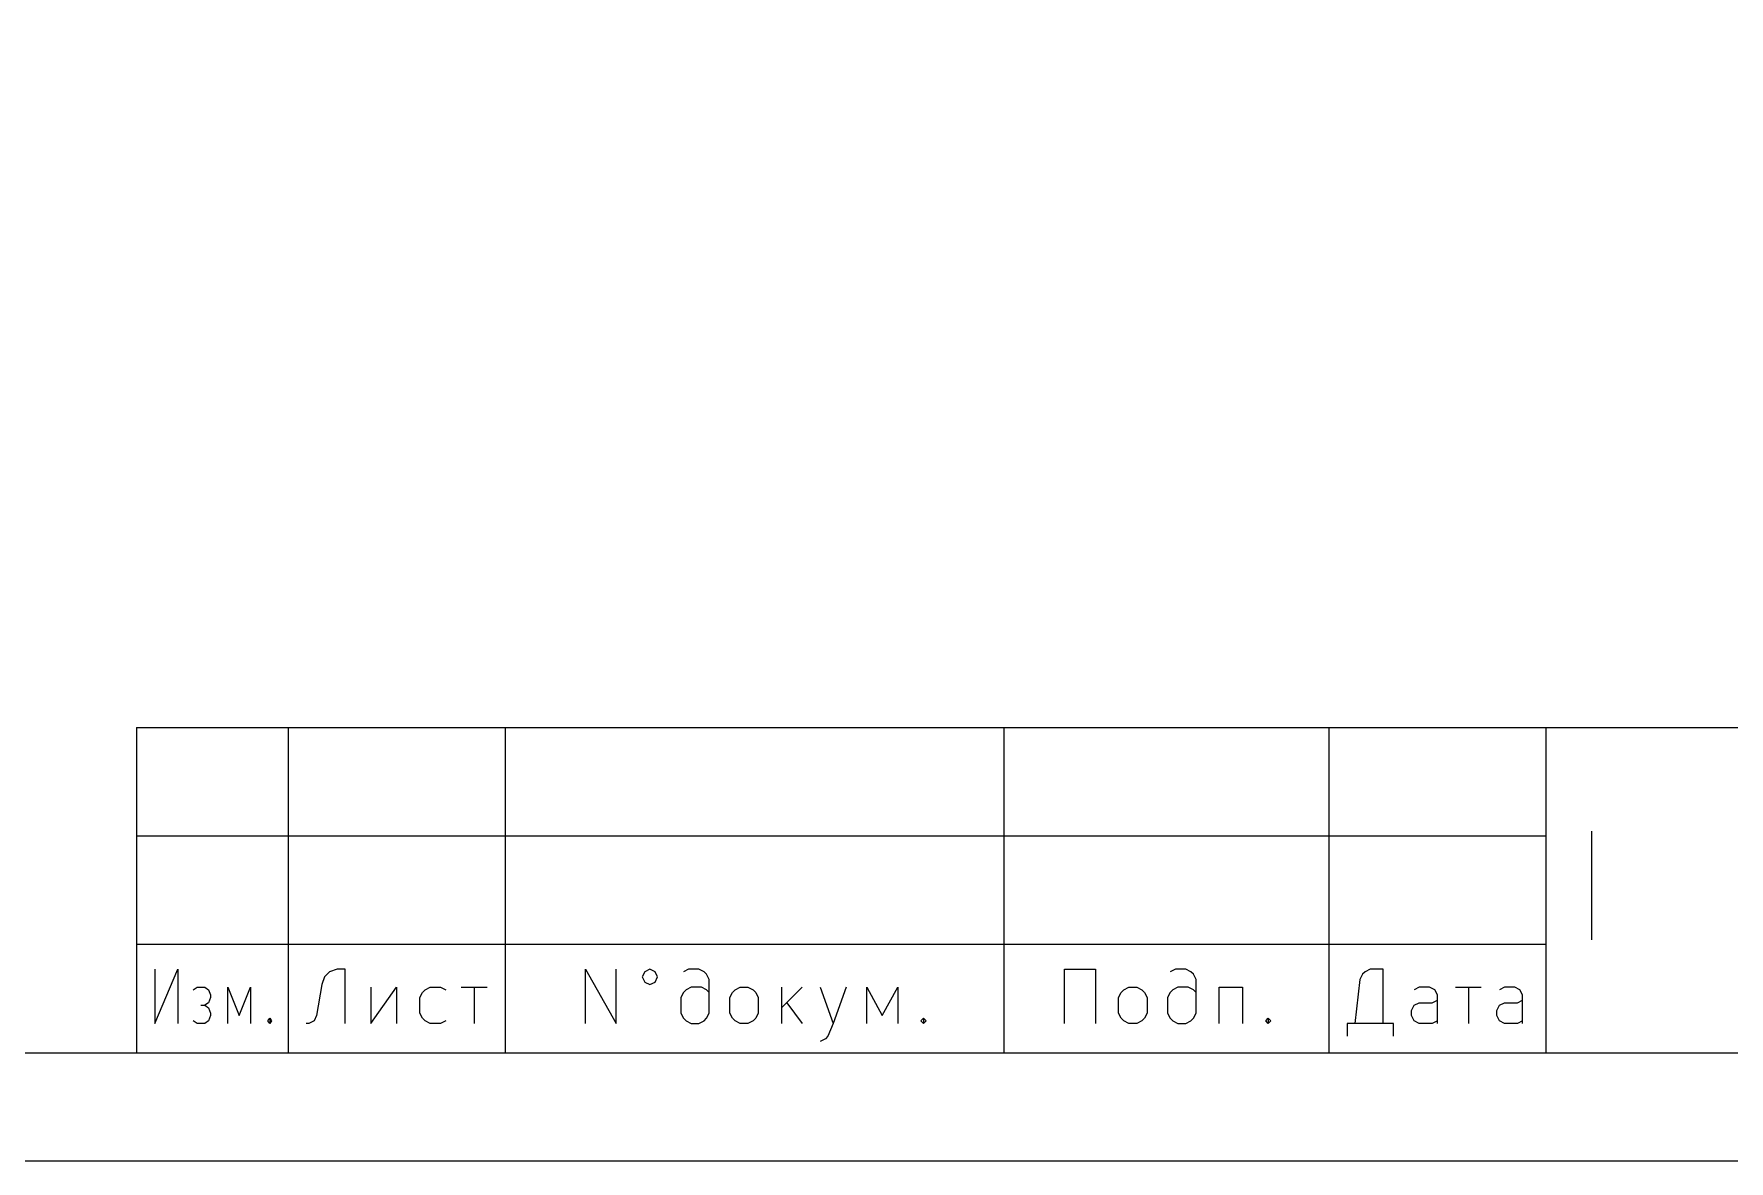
# Model space of a CAD drawing. Extents: x -19 to 278, y -13 to 197.
# Drawn here: x 83.1 to 161.2, y -13.1 to 38.9 of the extents above; entities that cross this region are included whole.
import ezdxf

# ---------------------------------------------------------------- set-up
doc = ezdxf.new("R2010")
doc.units = 0
doc.header["$MEASUREMENT"] = 0
doc.layers.get('0').update_dxf_attribs({"linetype": 'CONTINUOUS'})
doc.layers.add('BLACK', color=7, linetype='CONTINUOUS')

msp = doc.modelspace()

# ---------------------------------------------------------------- linework, layer by layer
at = {"linetype": 'Continuous'}
msp.add_lwpolyline([(-19.212, 196.936), (277.788, 196.936), (277.788, -13.064), (-19.212, -13.064)], close=True, dxfattribs=at)
at = {"layer": 'BLACK', "linetype": 'Continuous'}
for p, q in [((87.79, 6.929), (87.79, -8.071)), ((87.79, 6.929), (272.788, 6.929)), ((94.79, 6.929), (94.79, -8.071)), ((104.79, 6.929), (104.79, -8.071)), ((127.79, 6.929), (127.79, -8.071)), ((142.79, 6.929), (142.79, -8.071)), ((152.79, 6.929), (152.79, -8.071)), ((87.79, 1.929), (152.79, 1.929)), ((154.905, -2.858), (154.905, 2.142)), ((87.79, -3.071), (152.79, -3.071)), ((88.643, -4.215), (88.643, -6.715)), ((88.643, -6.715), (89.702, -4.215)), ((89.702, -4.215), (89.702, -6.715)), ((96.456, -4.572), (96.337, -4.929)), ((96.694, -4.334), (96.456, -4.572)), ((97.051, -4.215), (96.694, -4.334)), ((97.409, -4.215), (97.051, -4.215)), ((97.409, -6.715), (97.409, -4.215)), ((108.492, -6.715), (108.492, -4.215)), ((108.492, -4.215), (109.92, -6.715)), ((109.92, -6.715), (109.92, -4.215)), ((111.23, -4.334), (111.111, -4.572)), ((111.111, -4.572), (111.23, -4.81)), ((111.468, -4.215), (111.23, -4.334)), ((111.706, -4.334), (111.468, -4.215)), ((111.825, -4.572), (111.706, -4.334)), ((111.706, -4.81), (111.825, -4.572)), ((113.254, -4.215), (113.016, -4.334)), ((113.73, -4.215), (113.254, -4.215)), ((113.968, -4.334), (113.73, -4.215)), ((114.087, -4.453), (113.968, -4.334)), ((114.206, -4.691), (114.087, -4.453)), ((114.206, -6.239), (114.206, -4.691)), ((130.587, -6.715), (130.587, -4.215)), ((130.587, -4.215), (132.016, -4.215)), ((132.016, -4.215), (132.016, -6.715)), ((135.706, -4.215), (135.468, -4.334)), ((136.182, -4.215), (135.706, -4.215)), ((136.421, -4.334), (136.182, -4.215)), ((136.539, -4.453), (136.421, -4.334)), ((136.659, -4.691), (136.539, -4.453)), ((136.659, -6.239), (136.659, -4.691)), ((144.218, -4.691), (143.98, -6.715)), ((144.337, -4.453), (144.218, -4.691)), ((144.456, -4.334), (144.337, -4.453)), ((144.694, -4.215), (144.456, -4.334)), ((145.289, -4.215), (144.694, -4.215)), ((145.289, -6.715), (145.289, -4.215)), ((90.408, -5.167), (90.584, -5.048)), ((90.584, -5.048), (90.937, -5.048)), ((90.937, -5.048), (91.113, -5.167)), ((91.113, -5.167), (91.201, -5.405)), ((91.201, -5.405), (91.201, -5.524)), ((91.995, -6.715), (91.995, -5.048)), ((91.995, -5.048), (92.525, -6.358)), ((92.525, -6.358), (93.054, -5.048)), ((93.054, -5.048), (93.054, -6.715)), ((96.337, -4.929), (96.099, -6.358)), ((98.599, -5.048), (98.599, -6.715)), ((98.599, -6.715), (99.789, -5.048)), ((99.789, -5.048), (99.789, -6.715)), ((100.861, -5.524), (100.98, -5.286)), ((100.98, -5.286), (101.099, -5.167)), ((101.099, -5.167), (101.337, -5.048)), ((101.337, -5.048), (101.813, -5.048)), ((101.813, -5.048), (102.051, -5.167)), ((102.766, -5.048), (103.956, -5.048)), ((103.361, -5.048), (103.361, -6.715)), ((111.23, -4.81), (111.468, -4.929)), ((111.468, -4.929), (111.706, -4.81)), ((113.016, -5.286), (112.897, -5.524)), ((113.135, -5.167), (113.016, -5.286)), ((113.373, -5.048), (113.135, -5.167)), ((113.849, -5.048), (113.373, -5.048)), ((114.087, -5.167), (113.849, -5.048)), ((114.206, -5.286), (114.087, -5.167)), ((115.158, -5.524), (115.278, -5.286)), ((115.278, -5.286), (115.397, -5.167)), ((115.397, -5.167), (115.635, -5.048)), ((115.635, -5.048), (115.992, -5.048)), ((115.992, -5.048), (116.23, -5.167)), ((116.23, -5.167), (116.349, -5.286)), ((116.349, -5.286), (116.468, -5.524)), ((117.539, -5.048), (117.539, -6.715)), ((118.492, -5.048), (117.539, -6)), ((119.325, -5.048), (119.92, -6.715)), ((120.516, -5.048), (119.92, -6.715)), ((121.468, -6.715), (121.468, -5.048)), ((121.468, -5.048), (122.183, -6.358)), ((122.183, -6.358), (122.897, -5.048)), ((122.897, -5.048), (122.897, -6.715)), ((133.087, -5.524), (133.206, -5.286)), ((133.206, -5.286), (133.325, -5.167)), ((133.325, -5.167), (133.563, -5.048)), ((133.563, -5.048), (133.92, -5.048)), ((133.92, -5.048), (134.159, -5.167)), ((134.159, -5.167), (134.278, -5.286)), ((134.278, -5.286), (134.397, -5.524)), ((135.468, -5.286), (135.349, -5.524)), ((135.587, -5.167), (135.468, -5.286)), ((135.825, -5.048), (135.587, -5.167)), ((136.301, -5.048), (135.825, -5.048)), ((136.539, -5.167), (136.301, -5.048)), ((136.659, -5.286), (136.539, -5.167)), ((137.73, -6.715), (137.73, -5.048)), ((137.73, -5.048), (138.801, -5.048)), ((138.801, -5.048), (138.801, -6.715)), ((146.956, -5.048), (146.718, -5.167)), ((147.432, -5.048), (146.956, -5.048)), ((147.67, -5.167), (147.432, -5.048)), ((147.79, -5.405), (147.67, -5.167)), ((147.79, -6.715), (147.79, -5.405)), ((148.623, -5.048), (149.813, -5.048)), ((149.218, -5.048), (149.218, -6.715)), ((150.885, -5.048), (150.647, -5.167)), ((151.361, -5.048), (150.885, -5.048)), ((151.599, -5.167), (151.361, -5.048)), ((151.718, -5.405), (151.599, -5.167)), ((151.718, -6.715), (151.718, -5.405)), ((90.761, -5.881), (90.937, -5.881)), ((91.113, -5.762), (90.937, -5.881)), ((90.937, -5.881), (91.113, -6)), ((91.201, -5.524), (91.113, -5.762)), ((91.113, -6), (91.201, -6.239)), ((91.201, -6.239), (91.201, -6.358)), ((100.861, -6.239), (100.861, -5.524)), ((100.98, -6.477), (100.861, -6.239)), ((112.897, -5.524), (112.897, -6.239)), ((112.897, -6.239), (113.016, -6.477)), ((114.087, -6.477), (114.206, -6.239)), ((115.158, -6.239), (115.158, -5.524)), ((115.278, -6.477), (115.158, -6.239)), ((116.468, -6.239), (116.349, -6.477)), ((116.468, -5.524), (116.468, -6.239)), ((117.778, -5.762), (118.492, -6.715)), ((133.087, -6.239), (133.087, -5.524)), ((133.206, -6.477), (133.087, -6.239)), ((134.397, -6.239), (134.278, -6.477)), ((134.397, -5.524), (134.397, -6.239)), ((135.349, -5.524), (135.349, -6.239)), ((135.349, -6.239), (135.468, -6.477)), ((136.539, -6.477), (136.659, -6.239)), ((146.599, -6.119), (146.718, -5.881)), ((146.599, -6.358), (146.599, -6.119)), ((146.718, -5.881), (146.956, -5.762)), ((146.956, -5.762), (147.551, -5.762)), ((147.551, -5.762), (147.79, -5.643)), ((150.528, -6.119), (150.647, -5.881)), ((150.528, -6.358), (150.528, -6.119)), ((150.647, -5.881), (150.885, -5.762)), ((150.885, -5.762), (151.48, -5.762)), ((151.48, -5.762), (151.718, -5.643)), ((90.584, -6.715), (90.408, -6.596)), ((90.937, -6.715), (90.584, -6.715)), ((91.113, -6.596), (90.937, -6.715)), ((91.201, -6.358), (91.113, -6.596)), ((93.848, -6.596), (93.936, -6.477)), ((93.936, -6.715), (93.848, -6.596)), ((93.936, -6.477), (94.024, -6.596)), ((93.936, -6.477), (93.936, -6.715)), ((94.024, -6.596), (93.936, -6.715)), ((95.742, -6.715), (95.623, -6.715)), ((95.98, -6.596), (95.742, -6.715)), ((96.099, -6.358), (95.98, -6.596)), ((101.099, -6.596), (100.98, -6.477)), ((101.337, -6.715), (101.099, -6.596)), ((101.813, -6.715), (101.337, -6.715)), ((102.051, -6.596), (101.813, -6.715)), ((113.016, -6.477), (113.135, -6.596)), ((113.135, -6.596), (113.373, -6.715)), ((113.373, -6.715), (113.73, -6.715)), ((113.73, -6.715), (113.968, -6.596)), ((113.968, -6.596), (114.087, -6.477)), ((115.397, -6.596), (115.278, -6.477)), ((115.635, -6.715), (115.397, -6.596)), ((115.992, -6.715), (115.635, -6.715)), ((116.23, -6.596), (115.992, -6.715)), ((116.349, -6.477), (116.23, -6.596)), ((119.92, -6.715), (119.682, -7.31)), ((123.968, -6.596), (124.087, -6.477)), ((124.087, -6.715), (123.968, -6.596)), ((124.087, -6.477), (124.206, -6.596)), ((124.087, -6.477), (124.087, -6.715)), ((124.206, -6.596), (124.087, -6.715)), ((133.325, -6.596), (133.206, -6.477)), ((133.563, -6.715), (133.325, -6.596)), ((133.92, -6.715), (133.563, -6.715)), ((134.159, -6.596), (133.92, -6.715)), ((134.278, -6.477), (134.159, -6.596)), ((135.468, -6.477), (135.587, -6.596)), ((135.587, -6.596), (135.825, -6.715)), ((135.825, -6.715), (136.182, -6.715)), ((136.182, -6.715), (136.421, -6.596)), ((136.421, -6.596), (136.539, -6.477)), ((139.873, -6.596), (139.992, -6.477)), ((139.992, -6.715), (139.873, -6.596)), ((139.992, -6.477), (140.111, -6.596)), ((139.992, -6.477), (139.992, -6.715)), ((140.111, -6.596), (139.992, -6.715)), ((145.766, -6.715), (143.623, -6.715)), ((143.623, -6.715), (143.623, -7.31)), ((145.766, -7.31), (145.766, -6.715)), ((146.718, -6.596), (146.599, -6.358)), ((146.956, -6.715), (146.718, -6.596)), ((147.551, -6.715), (146.956, -6.715)), ((147.79, -6.596), (147.551, -6.715)), ((150.647, -6.596), (150.528, -6.358)), ((150.885, -6.715), (150.647, -6.596)), ((151.48, -6.715), (150.885, -6.715)), ((151.718, -6.596), (151.48, -6.715)), ((119.563, -7.429), (119.325, -7.548)), ((119.682, -7.31), (119.563, -7.429)), ((0.787, -8.071), (272.788, -8.071))]:
    msp.add_line(p, q, dxfattribs=at)

doc.saveas('drawing.dxf')
